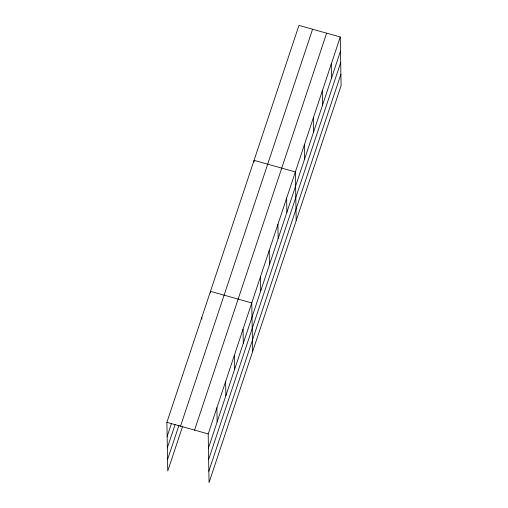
<?xml version="1.0" encoding="UTF-8"?>
<svg xmlns="http://www.w3.org/2000/svg" width="508" height="508" viewBox="0 0 508 508"><rect width="100%" height="100%" fill="white"/><g stroke="black" fill="none" stroke-linecap="round" stroke-linejoin="round"><path stroke-width="0.76" d="M182.689 426.098L167.748 471.005L166.903 422.332L298.958 25.4L340.252 36.995L341.097 85.668L209.042 482.6L208.191 433.927L340.252 36.995M167.145 436.467L171.38 423.748M167.348 447.865L175.063 424.663M167.551 459.607L179.006 425.177M180.524 426.155L312.585 29.229M194.564 430.098L326.625 33.166M208.439 448.062L340.5 51.137M208.636 459.461L340.697 62.528M208.839 471.202L340.9 74.276M166.903 422.332L208.191 433.927M331.267 63.989L331.514 78.124M322.288 90.976L322.536 105.118M313.309 117.97L313.557 132.105M304.33 144.958L304.578 159.099M296.202 220.624L295.351 171.952L254.057 160.357L254.089 161.925M286.633 198.152L286.88 212.287M277.92 224.346L278.162 238.487M269.202 250.546L269.45 264.681M260.483 276.739L260.731 290.881M252.622 351.612L251.771 302.939L210.477 291.344L210.509 292.913M243.053 329.133L243.3 343.275M234.34 355.333L234.588 369.475M225.622 381.533L225.869 395.668M216.903 407.727L217.151 421.869M201.765 317.538L201.79 319.113"/></g></svg>
